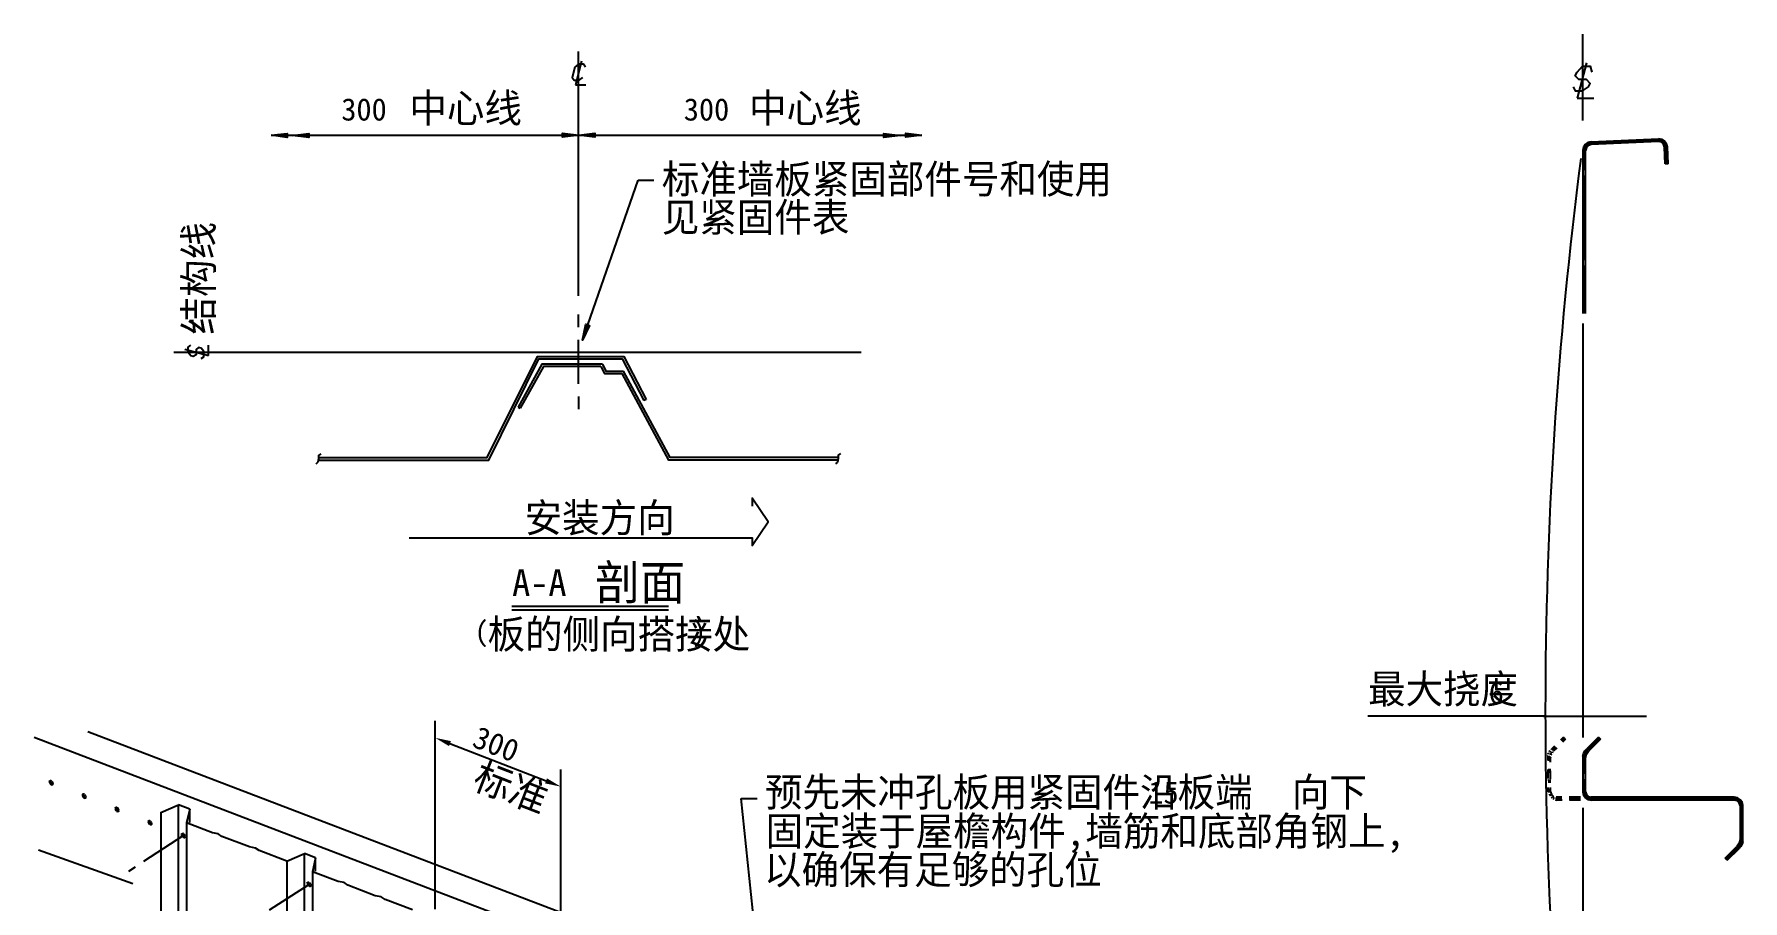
# Model space of a CAD drawing. Header units: metres. Extents: x 35 to 400, y 13 to 268.
# Drawn here: x 44.4 to 215.5, y 181.4 to 268.2 of the extents above; entities that cross this region are included whole.
import ezdxf

# ---------------------------------------------------------------- set-up
doc = ezdxf.new("R2010")
doc.units = ezdxf.units.M
for name, color, linetype in [('CALL', 1, 'Continuous'), ('CTRL', 5, 'Continuous'), ('DIMS-PRIM', 5, 'Continuous'), ('HIDL', 3, 'Continuous'), ('OBJS', 7, 'Continuous'), ('STRL', 2, 'Continuous')]:
    doc.layers.add(name, color=color, linetype=linetype)

# ---------------------------------------------------------------- blocks, each defined once
blk = doc.blocks.new('ARROW')
blk.add_lwpolyline([(0, 0), (1, 0)])

msp = doc.modelspace()

# ---------------------------------------------------------------- linework, layer by layer
for p, q in [((84.51, 180.54, 0.28), (84.51, 199.4, 0.28)), ((85.99, 197.11, 0.28), (95.62, 193.38, 0.28)), ((97.1, 175.66, 0.28), (97.1, 194.51, 0.28))]:
    msp.add_line(p, q)
for points in [[(86.09, 197.36), (85.9, 196.86), (84.51, 197.69)], [(95.71, 193.63), (95.52, 193.13), (97.1, 192.8)]]:
    msp.add_solid(points)
at = {"layer": 'CALL'}
for p, q in [((60.3, 239.46, 0.28), (60.04, 239.46, 0.28)), ((60.3, 239.46, 0.28), (60.04, 239.46, 0.28)), ((92.2, 210.88, 0.28), (107.88, 210.88, 0.28)), ((92.2, 210.88, 0.28), (107.49, 210.88, 0.28)), ((92.2, 210.5, 0.28), (107.88, 210.5, 0.28))]:
    msp.add_line(p, q, dxfattribs=at)
for points in [[(99.18, 265.46), (98.55, 263.07)], [(99.18, 265.46), (98.55, 263.07)], [(199.81, 265.3), (198.88, 261.74)], [(98.5, 264.87), (98.24, 263.83), (98.43, 263.57), (98.94, 263.57), (99.3, 263.83)], [(98.5, 264.87), (98.24, 263.83), (98.43, 263.57), (98.94, 263.57), (99.3, 263.83)], [(99.56, 264.87), (99.37, 265.15), (98.86, 265.15), (98.5, 264.87)], [(99.56, 264.87), (99.37, 265.15), (98.86, 265.15), (98.5, 264.87)], [(198.49, 262.87), (198.68, 262.49), (199.43, 262.49), (200.01, 262.87), (200.2, 263.23), (199.81, 263.62), (199.07, 263.62), (198.68, 264), (198.88, 264.36), (199.43, 264.94), (200.2, 264.94), (200.37, 264.36)], [(98.55, 263.07), (99.61, 263.07)], [(98.55, 263.07), (99.61, 263.07)], [(198.88, 261.74), (200.56, 261.74)], [(99.26, 237.51), (99.6, 239.11), (99.98, 238.98), (99.26, 237.51), (104.84, 253.55)], [(99.26, 237.51), (99.6, 239.11), (99.98, 238.98), (99.26, 237.51), (104.84, 253.55)], [(104.84, 253.55), (106.42, 253.55)], [(104.84, 253.55), (106.42, 253.55)], [(59.45, 236.6), (61.82, 235.97)], [(59.45, 236.6), (61.82, 235.97)], [(61.08, 235.67), (61.34, 235.86), (61.34, 236.38), (61.08, 236.73), (60.82, 236.79), (60.56, 236.59), (60.56, 236.06), (60.29, 235.87), (60.04, 235.93), (59.76, 236.29), (59.76, 236.81), (60.04, 237)], [(61.08, 235.67), (61.34, 235.86), (61.34, 236.38), (61.08, 236.73), (60.82, 236.79), (60.56, 236.59), (60.56, 236.06), (60.29, 235.87), (60.04, 235.93), (59.76, 236.29), (59.76, 236.81), (60.04, 237)], [(61.82, 235.97), (61.82, 237.03)], [(61.82, 235.97), (61.82, 237.03)], [(81.9, 217.73), (116.27, 217.73), (116.27, 216.94), (117.85, 219.31), (116.27, 221.68), (116.27, 220.9)], [(115.17, 191.61), (116.75, 191.61)], [(115.17, 191.61), (116.75, 191.61)], [(118.33, 161.17), (115.17, 191.61)], [(118.33, 161.17), (115.17, 191.61)]]:
    msp.add_lwpolyline(points, dxfattribs=at)
at = {"layer": 'CTRL'}
msp.add_lwpolyline([(98.88, 241.97), (98.88, 266.42)], dxfattribs=at)
at = {"layer": 'DIMS-PRIM'}
msp.add_line((195.52, 199.85, 0.28), (199.45, 199.85, 0.28), dxfattribs=at)
for points in [[(68.07, 258.03), (98.88, 258.03), (133.26, 258.03)], [(68.07, 258.03), (98.88, 258.03), (133.26, 258.03)], [(68.08, 258.03), (69.7, 258.22), (69.7, 257.81), (68.08, 258.03)], [(68.08, 258.03), (69.7, 258.22), (69.7, 257.81), (68.08, 258.03)], [(70.23, 258.02), (71.85, 258.22), (71.85, 257.81), (70.23, 258.02)], [(70.23, 258.02), (71.85, 258.22), (71.85, 257.81), (70.23, 258.02)], [(98.89, 258.03), (97.27, 257.83), (97.27, 258.23), (98.89, 258.03)], [(98.89, 258.03), (97.27, 257.83), (97.27, 258.23), (98.89, 258.03)], [(98.89, 258.03), (100.51, 258.23), (100.51, 257.83), (98.89, 258.03)], [(98.89, 258.03), (100.51, 258.23), (100.51, 257.83), (98.89, 258.03)], [(131.08, 258.02), (129.46, 257.81), (129.46, 258.22), (131.08, 258.02)], [(131.08, 258.02), (129.46, 257.81), (129.46, 258.22), (131.08, 258.02)], [(133.27, 258.03), (131.65, 257.83), (131.65, 258.23), (133.27, 258.03)], [(133.27, 258.03), (131.65, 257.83), (131.65, 258.23), (133.27, 258.03)], [(195.7, 199.85), (177.92, 199.85)], [(195.52, 199.85), (177.92, 199.85)], [(199.45, 199.85), (205.82, 199.85)], [(199.45, 199.85), (205.82, 199.85)]]:
    msp.add_lwpolyline(points, dxfattribs=at)
at = {"layer": 'HIDL'}
for points in [[(196.63, 196.86), (196.33, 196.56)], [(196.63, 196.86), (196.33, 196.56)], [(197.52, 197.75), (197.22, 197.45)], [(197.52, 197.75), (197.22, 197.45)], [(197.59, 197.69), (197.29, 197.39)], [(197.59, 197.69), (197.29, 197.39)], [(197.66, 197.62), (197.36, 197.32)], [(197.66, 197.62), (197.36, 197.32)], [(197.73, 197.55), (197.43, 197.26)], [(197.73, 197.55), (197.43, 197.26)], [(197.52, 197.75), (197.52, 197.75)], [(197.52, 197.75), (197.52, 197.75)], [(197.52, 197.75), (197.55, 197.73)], [(197.52, 197.75), (197.55, 197.73)], [(197.6, 197.68), (197.63, 197.65)], [(197.6, 197.68), (197.63, 197.65)], [(197.63, 197.65), (197.65, 197.63)], [(197.63, 197.65), (197.65, 197.63)], [(197.7, 197.57), (197.73, 197.55)], [(197.7, 197.57), (197.73, 197.55)], [(195.95, 195.86), (195.97, 195.93)], [(195.95, 195.86), (195.97, 195.93)], [(195.95, 195.86), (195.95, 195.41)], [(195.95, 195.86), (195.95, 195.41)], [(195.99, 196.05), (196, 196.12)], [(195.99, 196.05), (196, 196.12)], [(196, 196.12), (196.04, 196.18)], [(196, 196.12), (196.04, 196.18)], [(196.06, 195.87), (196.05, 195.8)], [(196.06, 195.87), (196.05, 195.8)], [(196.05, 195.8), (196.05, 195.39)], [(196.05, 195.8), (196.05, 195.39)], [(196.11, 196.09), (196.09, 196.02)], [(196.11, 196.09), (196.09, 196.02)], [(196.11, 196.3), (196.14, 196.37)], [(196.11, 196.3), (196.14, 196.37)], [(196.13, 196.13), (196.11, 196.09)], [(196.13, 196.13), (196.11, 196.09)], [(196.14, 196.37), (196.19, 196.41)], [(196.14, 196.37), (196.19, 196.41)], [(196.16, 195.82), (196.14, 195.74)], [(196.16, 195.82), (196.14, 195.74)], [(196.14, 195.74), (196.14, 195.35)], [(196.14, 195.74), (196.14, 195.35)], [(196.2, 196.26), (196.18, 196.22)], [(196.2, 196.26), (196.18, 196.22)], [(196.21, 196.07), (196.19, 195.99)], [(196.21, 196.07), (196.19, 195.99)], [(196.25, 196.32), (196.2, 196.26)], [(196.25, 196.32), (196.2, 196.26)], [(196.22, 196.09), (196.21, 196.07)], [(196.22, 196.09), (196.21, 196.07)], [(196.23, 195.67), (196.25, 195.77)], [(196.23, 195.67), (196.25, 195.77)], [(196.23, 195.25), (196.23, 195.67)], [(196.23, 195.25), (196.23, 195.67)], [(196.26, 196.15), (196.25, 196.13)], [(196.26, 196.15), (196.25, 196.13)], [(196.31, 196.22), (196.26, 196.15)], [(196.31, 196.22), (196.26, 196.15)], [(196.28, 196.51), (196.33, 196.56)], [(196.28, 196.51), (196.33, 196.56)], [(196.29, 195.95), (196.31, 196.05)], [(196.29, 195.95), (196.31, 196.05)], [(196.31, 196.05), (196.35, 196.09)], [(196.31, 196.05), (196.35, 196.09)], [(196.4, 196.5), (196.35, 196.44)], [(196.4, 196.5), (196.35, 196.44)], [(196.7, 196.79), (196.4, 196.5)], [(196.7, 196.79), (196.4, 196.5)], [(196.41, 196.19), (196.44, 196.24)], [(196.41, 196.19), (196.44, 196.24)], [(196.48, 196.44), (196.42, 196.37)], [(196.48, 196.44), (196.42, 196.37)], [(196.44, 196.24), (196.47, 196.27)], [(196.44, 196.24), (196.47, 196.27)], [(196.77, 196.73), (196.48, 196.44)], [(196.77, 196.73), (196.48, 196.44)], [(196.53, 196.34), (196.55, 196.38)], [(196.53, 196.34), (196.55, 196.38)], [(196.85, 196.67), (196.55, 196.38)], [(196.85, 196.67), (196.55, 196.38)], [(195.95, 194.52), (195.95, 193.62)], [(195.95, 194.52), (195.95, 193.62)], [(195.95, 194.18), (196.02, 194.18)], [(195.95, 194.18), (196.02, 194.18)], [(195.95, 193.48), (196.02, 193.48)], [(195.95, 193.48), (196.02, 193.48)], [(196.05, 194.58), (196.05, 194.18)], [(196.05, 194.58), (196.05, 194.18)], [(196.05, 193.48), (196.05, 193.17)], [(196.05, 193.48), (196.05, 193.17)], [(196.14, 194.57), (196.14, 194.18)], [(196.14, 194.57), (196.14, 194.18)], [(196.14, 193.48), (196.14, 193.17)], [(196.14, 193.48), (196.14, 193.17)], [(196.16, 194.18), (196.23, 194.18)], [(196.16, 194.18), (196.23, 194.18)], [(196.16, 193.48), (196.23, 193.48)], [(196.16, 193.48), (196.23, 193.48)], [(196.23, 193.55), (196.23, 194.4)], [(196.23, 193.55), (196.23, 194.4)], [(195.95, 192.72), (195.95, 192.27)], [(195.95, 192.72), (195.95, 192.27)], [(196.05, 192.57), (196.05, 192.27)], [(196.05, 192.57), (196.05, 192.27)], [(196.05, 192.27), (196.07, 192.2)], [(196.05, 192.27), (196.07, 192.2)], [(196.11, 192.05), (196.13, 191.97)], [(196.11, 192.05), (196.13, 191.97)], [(196.13, 191.97), (196.18, 191.91)], [(196.13, 191.97), (196.18, 191.91)], [(196.14, 192.57), (196.14, 192.27)], [(196.14, 192.57), (196.14, 192.27)], [(196.14, 192.27), (196.16, 192.2)], [(196.14, 192.27), (196.16, 192.2)], [(196.2, 192.06), (196.22, 191.99)], [(196.2, 192.06), (196.22, 191.99)], [(196.22, 191.99), (196.27, 191.93)], [(196.22, 191.99), (196.27, 191.93)], [(196.23, 192.27), (196.23, 192.7)], [(196.23, 192.27), (196.23, 192.7)], [(196.23, 192.27), (196.32, 192), (196.52, 191.81)], [(196.23, 192.27), (196.32, 192), (196.52, 191.81)], [(196.27, 191.79), (196.32, 191.73)], [(196.27, 191.79), (196.32, 191.73)], [(196.32, 191.73), (196.37, 191.7)], [(196.32, 191.73), (196.37, 191.7)], [(196.37, 191.82), (196.42, 191.77)], [(196.37, 191.82), (196.42, 191.77)], [(196.42, 191.77), (196.45, 191.75)], [(196.42, 191.77), (196.45, 191.75)], [(196.49, 191.72), (196.51, 191.71)], [(196.49, 191.72), (196.51, 191.71)], [(196.51, 191.71), (196.59, 191.69)], [(196.51, 191.71), (196.59, 191.69)], [(197.36, 191.73), (196.8, 191.73)], [(197.36, 191.73), (196.8, 191.73)], [(199.22, 191.73), (198.1, 191.73)], [(199.22, 191.73), (198.1, 191.73)], [(196.46, 191.64), (196.5, 191.61)], [(196.46, 191.64), (196.5, 191.61)], [(196.5, 191.61), (196.58, 191.59)], [(196.5, 191.61), (196.58, 191.59)], [(196.73, 191.66), (196.8, 191.64)], [(196.73, 191.66), (196.8, 191.64)], [(196.73, 191.56), (196.8, 191.54)], [(196.73, 191.56), (196.8, 191.54)], [(196.73, 191.47), (196.81, 191.45)], [(196.73, 191.47), (196.81, 191.45)], [(196.8, 191.64), (197.36, 191.64)], [(196.8, 191.64), (197.36, 191.64)], [(196.8, 191.54), (197.36, 191.54)], [(196.8, 191.54), (197.36, 191.54)], [(197.37, 191.45), (196.81, 191.45)], [(197.37, 191.45), (196.81, 191.45)], [(198.1, 191.64), (199.22, 191.64)], [(198.1, 191.64), (199.22, 191.64)], [(198.1, 191.54), (199.22, 191.54)], [(198.1, 191.54), (199.22, 191.54)], [(199.22, 191.45), (198.11, 191.45)], [(199.22, 191.45), (198.11, 191.45)]]:
    msp.add_lwpolyline(points, dxfattribs=at)
msp.add_arc((626.95, 200.46, 0.28), 431.25, 172.64, 187.38, dxfattribs=at)
at = {"layer": 'OBJS'}
for points in [[(98.88, 262.3), (98.88, 265.97)], [(200.29, 257.39), (199.97, 257.31), (199.7, 257.12), (199.52, 256.84), (199.45, 256.52)], [(200.29, 257.39), (199.97, 257.31), (199.7, 257.12), (199.52, 256.84), (199.45, 256.52)], [(199.62, 256.83), (199.55, 256.52)], [(199.62, 256.83), (199.55, 256.52)], [(199.74, 257.01), (199.62, 256.83)], [(199.74, 257.01), (199.62, 256.83)], [(199.72, 256.81), (199.64, 256.52)], [(199.72, 256.81), (199.64, 256.52)], [(199.78, 256.91), (199.72, 256.81)], [(199.78, 256.91), (199.72, 256.81)], [(200.3, 257.11), (200.02, 257.01), (199.82, 256.8), (199.73, 256.52)], [(200.3, 257.11), (200.02, 257.01), (199.82, 256.8), (199.73, 256.52)], [(199.81, 257.08), (199.74, 257.01)], [(199.81, 257.08), (199.74, 257.01)], [(199.91, 257.05), (199.78, 256.91)], [(199.91, 257.05), (199.78, 256.91)], [(199.98, 257.21), (199.81, 257.08)], [(199.98, 257.21), (199.81, 257.08)], [(200, 257.11), (199.91, 257.05)], [(200, 257.11), (199.91, 257.05)], [(200.29, 257.3), (199.98, 257.21)], [(200.29, 257.3), (199.98, 257.21)], [(200.29, 257.2), (200, 257.11)], [(200.29, 257.2), (200, 257.11)], [(200.29, 257.39), (207.04, 257.68)], [(200.29, 257.39), (207.04, 257.68)], [(207.04, 257.59), (200.29, 257.3)], [(207.04, 257.59), (200.29, 257.3)], [(207.04, 257.5), (200.29, 257.2)], [(207.04, 257.5), (200.29, 257.2)], [(207.05, 257.4), (200.3, 257.11)], [(207.05, 257.4), (200.3, 257.11)], [(207.92, 256.88), (207.83, 257.19), (207.64, 257.45), (207.36, 257.62), (207.04, 257.68)], [(207.92, 256.88), (207.83, 257.19), (207.64, 257.45), (207.36, 257.62), (207.04, 257.68)], [(207.04, 257.59), (207.35, 257.53)], [(207.04, 257.59), (207.35, 257.53)], [(207.34, 257.43), (207.04, 257.5)], [(207.34, 257.43), (207.04, 257.5)], [(207.64, 256.86), (207.54, 257.13), (207.33, 257.33), (207.05, 257.4)], [(207.64, 256.86), (207.54, 257.13), (207.33, 257.33), (207.05, 257.4)], [(207.43, 257.37), (207.34, 257.43)], [(207.43, 257.37), (207.34, 257.43)], [(207.35, 257.53), (207.53, 257.41)], [(207.35, 257.53), (207.53, 257.41)], [(207.57, 257.24), (207.43, 257.37)], [(207.57, 257.24), (207.43, 257.37)], [(207.53, 257.41), (207.6, 257.35)], [(207.53, 257.41), (207.6, 257.35)], [(207.64, 257.15), (207.57, 257.24)], [(207.64, 257.15), (207.57, 257.24)], [(207.6, 257.35), (207.73, 257.17)], [(207.6, 257.35), (207.73, 257.17)], [(207.73, 256.87), (207.64, 257.15)], [(207.73, 256.87), (207.64, 257.15)], [(207.64, 256.86), (207.64, 256.86)], [(207.64, 256.86), (207.64, 256.86)], [(207.71, 255.18), (207.64, 256.86)], [(207.71, 255.18), (207.64, 256.86)], [(207.73, 257.17), (207.82, 256.87)], [(207.73, 257.17), (207.82, 256.87)], [(207.73, 256.87), (207.8, 255.18)], [(207.73, 256.87), (207.8, 255.18)], [(207.82, 256.87), (207.9, 255.18)], [(207.82, 256.87), (207.9, 255.18)], [(207.99, 255.19), (207.92, 256.88)], [(207.99, 255.19), (207.92, 256.88)], [(199.45, 256.52), (199.45, 240.19)], [(199.45, 256.52), (199.45, 240.19)], [(199.55, 256.52), (199.55, 254.64)], [(199.55, 256.52), (199.55, 254.64)], [(199.64, 256.52), (199.64, 254.64)], [(199.64, 256.52), (199.64, 254.64)], [(199.73, 240.19), (199.73, 256.52)], [(199.73, 240.19), (199.73, 256.52)], [(207.99, 255.19), (207.71, 255.18)], [(207.99, 255.19), (207.71, 255.18)], [(207.8, 255.18), (207.8, 255.18)], [(207.8, 255.18), (207.8, 255.18)], [(207.9, 255.18), (207.9, 255.18)], [(207.9, 255.18), (207.9, 255.18)], [(207.99, 255.19), (207.99, 255.19)], [(207.99, 255.19), (207.99, 255.19)], [(199.45, 254.64), (199.73, 254.64)], [(199.45, 254.64), (199.73, 254.64)], [(199.45, 253.94), (199.73, 253.94)], [(199.45, 253.94), (199.73, 253.94)], [(199.55, 253.94), (199.55, 245.63)], [(199.55, 253.94), (199.55, 245.63)], [(199.64, 253.94), (199.64, 245.63)], [(199.64, 253.94), (199.64, 245.63)], [(199.45, 245.63), (199.73, 245.63)], [(199.45, 245.63), (199.73, 245.63)], [(199.45, 244.93), (199.73, 244.93)], [(199.45, 244.93), (199.73, 244.93)], [(199.55, 240.19), (199.55, 244.93)], [(199.55, 240.19), (199.55, 244.93)], [(199.64, 240.19), (199.64, 244.93)], [(199.64, 240.19), (199.64, 244.93)], [(98.88, 238.83), (98.88, 240.09)], [(98.88, 238.83), (98.88, 240.09)], [(98.88, 233.14), (98.88, 237.56)], [(98.88, 233.14), (98.88, 237.56)], [(72.8, 225.51), (89.88, 225.51), (94.91, 235.63), (96.67, 235.63), (103.24, 235.63), (105.42, 231.47)], [(72.8, 225.51), (89.88, 225.51), (94.91, 235.63), (96.67, 235.63), (103.24, 235.63), (105.42, 231.47)], [(72.84, 225.76), (89.72, 225.76), (94.77, 235.88), (96.5, 235.88), (103.4, 235.88), (105.65, 231.57)], [(72.84, 225.76), (89.72, 225.76), (94.77, 235.88), (96.5, 235.88), (103.4, 235.88), (105.65, 231.57)], [(101.26, 235.12), (95.19, 235.12), (92.82, 230.81)], [(101.26, 235.12), (95.19, 235.12), (92.82, 230.81)], [(101.09, 234.87), (95.35, 234.87), (93.04, 230.71)], [(101.09, 234.87), (95.35, 234.87), (93.04, 230.71)], [(101.09, 234.87), (101.46, 234.16), (103.23, 234.16)], [(101.09, 234.87), (101.46, 234.16), (103.23, 234.16)], [(101.26, 235.12), (101.61, 234.42), (103.37, 234.42)], [(101.26, 235.12), (101.61, 234.42), (103.37, 234.42)], [(124.91, 225.51), (107.9, 225.51), (103.23, 234.16)], [(124.91, 225.51), (107.9, 225.51), (103.23, 234.16)], [(124.91, 225.76), (108.04, 225.76), (103.37, 234.42)], [(124.91, 225.76), (108.04, 225.76), (103.37, 234.42)], [(98.88, 231.87), (98.88, 230.61)], [(98.88, 231.87), (98.88, 230.61)], [(105.65, 231.57), (105.42, 231.47)], [(105.65, 231.57), (105.42, 231.47)], [(92.82, 230.81), (93.04, 230.71)], [(92.82, 230.81), (93.04, 230.71)], [(73.07, 226.13), (72.84, 225.98), (72.84, 225.64), (72.75, 225.28), (72.57, 225.09)], [(73.07, 226.13), (72.84, 225.98), (72.84, 225.64), (72.75, 225.28), (72.57, 225.09)], [(125.11, 226.16), (124.88, 226), (124.88, 225.66), (124.8, 225.31), (124.62, 225.12)], [(125.11, 226.16), (124.88, 226), (124.88, 225.66), (124.8, 225.31), (124.62, 225.12)], [(81.9, 217.73), (116.27, 217.73), (116.27, 216.94), (117.85, 219.31), (116.27, 221.68), (116.27, 220.9)], [(129.75, 165.05), (44.35, 197.71)], [(129.75, 165.05), (44.35, 197.71)], [(133.04, 166.45), (49.74, 198.28)], [(133.04, 166.45), (49.74, 198.28)], [(201.02, 197.75), (199.83, 196.56)], [(201.02, 197.75), (199.83, 196.56)], [(201.09, 197.69), (199.9, 196.5)], [(201.09, 197.69), (199.9, 196.5)], [(201.16, 197.62), (199.98, 196.44)], [(201.16, 197.62), (199.98, 196.44)], [(201.23, 197.55), (200.06, 196.38)], [(201.23, 197.55), (200.06, 196.38)], [(201.02, 197.75), (201.02, 197.75)], [(201.02, 197.75), (201.02, 197.75)], [(201.02, 197.75), (201.13, 197.65)], [(201.02, 197.75), (201.13, 197.65)], [(201.13, 197.65), (201.23, 197.55)], [(201.13, 197.65), (201.23, 197.55)], [(199.45, 195.86), (199.51, 196.12)], [(199.45, 195.86), (199.51, 196.12)], [(199.45, 195.86), (199.45, 192.27)], [(199.45, 195.86), (199.45, 192.27)], [(199.51, 196.12), (199.65, 196.37)], [(199.51, 196.12), (199.65, 196.37)], [(199.61, 196.09), (199.55, 195.8)], [(199.61, 196.09), (199.55, 195.8)], [(199.55, 195.8), (199.55, 194.18)], [(199.55, 195.8), (199.55, 194.18)], [(199.7, 196.26), (199.61, 196.09)], [(199.7, 196.26), (199.61, 196.09)], [(199.71, 196.07), (199.64, 195.74)], [(199.71, 196.07), (199.64, 195.74)], [(199.64, 195.74), (199.64, 194.18)], [(199.64, 195.74), (199.64, 194.18)], [(199.65, 196.37), (199.83, 196.56)], [(199.65, 196.37), (199.83, 196.56)], [(199.9, 196.5), (199.7, 196.26)], [(199.9, 196.5), (199.7, 196.26)], [(199.76, 196.15), (199.71, 196.07)], [(199.76, 196.15), (199.71, 196.07)], [(199.73, 195.67), (199.82, 196.05)], [(199.73, 195.67), (199.82, 196.05)], [(199.73, 192.27), (199.73, 195.67)], [(199.73, 192.27), (199.73, 195.67)], [(199.98, 196.44), (199.76, 196.15)], [(199.98, 196.44), (199.76, 196.15)], [(199.82, 196.05), (199.94, 196.24)], [(199.82, 196.05), (199.94, 196.24)], [(199.94, 196.24), (200.06, 196.38)], [(199.94, 196.24), (200.06, 196.38)], [(45.9, 193.33), (45.92, 193.37), (45.95, 193.39), (45.99, 193.4), (46.02, 193.4)], [(45.9, 193.33), (45.92, 193.37), (45.95, 193.39), (45.99, 193.4), (46.02, 193.4)], [(46.11, 193.33), (46.02, 193.4)], [(46.11, 193.33), (46.02, 193.4)], [(199.45, 194.18), (199.73, 194.18)], [(199.45, 194.18), (199.73, 194.18)], [(199.45, 193.48), (199.73, 193.48)], [(199.45, 193.48), (199.73, 193.48)], [(199.55, 193.48), (199.55, 192.27)], [(199.55, 193.48), (199.55, 192.27)], [(199.64, 193.48), (199.64, 192.27)], [(199.64, 193.48), (199.64, 192.27)], [(45.9, 193.33), (45.9, 193.22)], [(45.9, 193.33), (45.9, 193.22)], [(45.92, 193.17), (45.9, 193.22)], [(45.92, 193.17), (45.9, 193.22)], [(45.92, 193.17), (45.99, 193.06)], [(45.92, 193.17), (45.99, 193.06)], [(45.97, 193.32), (45.99, 193.37)], [(45.97, 193.32), (45.99, 193.37)], [(45.97, 193.32), (46, 193.21)], [(45.97, 193.32), (46, 193.21)], [(46.04, 193.02), (45.99, 193.06)], [(46.04, 193.02), (45.99, 193.06)], [(46.02, 193.16), (46, 193.21)], [(46.02, 193.16), (46, 193.21)], [(46.02, 193.16), (46.11, 193.06)], [(46.02, 193.16), (46.11, 193.06)], [(46.04, 193.02), (46.12, 192.97)], [(46.04, 193.02), (46.12, 192.97)], [(46.11, 193.33), (46.16, 193.28)], [(46.11, 193.33), (46.16, 193.28)], [(46.21, 193.02), (46.16, 193.03), (46.11, 193.06)], [(46.21, 193.02), (46.16, 193.03), (46.11, 193.06)], [(46.23, 193.02), (46.2, 192.98), (46.17, 192.97), (46.12, 192.97)], [(46.23, 193.02), (46.2, 192.98), (46.17, 192.97), (46.12, 192.97)], [(46.21, 193.17), (46.16, 193.28)], [(46.21, 193.17), (46.16, 193.28)], [(46.21, 193.17), (46.23, 193.12)], [(46.21, 193.17), (46.23, 193.12)], [(46.23, 193.02), (46.23, 193.12)], [(46.23, 193.02), (46.23, 193.12)], [(49.18, 192.01), (49.21, 192.04), (49.24, 192.06), (49.27, 192.07), (49.31, 192.07)], [(49.18, 192.01), (49.21, 192.04), (49.24, 192.06), (49.27, 192.07), (49.31, 192.07)], [(49.18, 192.01), (49.18, 191.89)], [(49.18, 192.01), (49.18, 191.89)], [(49.21, 191.84), (49.18, 191.89)], [(49.21, 191.84), (49.18, 191.89)], [(49.21, 191.84), (49.27, 191.73)], [(49.21, 191.84), (49.27, 191.73)], [(49.26, 191.99), (49.27, 192.04)], [(49.26, 191.99), (49.27, 192.04)], [(49.26, 191.99), (49.29, 191.88)], [(49.26, 191.99), (49.29, 191.88)], [(49.32, 191.69), (49.27, 191.73)], [(49.32, 191.69), (49.27, 191.73)], [(49.31, 191.83), (49.29, 191.88)], [(49.31, 191.83), (49.29, 191.88)], [(49.4, 192.01), (49.31, 192.07)], [(49.4, 192.01), (49.31, 192.07)], [(49.31, 191.83), (49.4, 191.73)], [(49.31, 191.83), (49.4, 191.73)], [(49.32, 191.69), (49.41, 191.64)], [(49.32, 191.69), (49.41, 191.64)], [(49.4, 192.01), (49.45, 191.96)], [(49.4, 192.01), (49.45, 191.96)], [(49.5, 191.69), (49.45, 191.7), (49.4, 191.73)], [(49.5, 191.69), (49.45, 191.7), (49.4, 191.73)], [(49.51, 191.69), (49.49, 191.65), (49.46, 191.64), (49.41, 191.64)], [(49.51, 191.69), (49.49, 191.65), (49.46, 191.64), (49.41, 191.64)], [(49.5, 191.84), (49.45, 191.96)], [(49.5, 191.84), (49.45, 191.96)], [(49.5, 191.84), (49.51, 191.79)], [(49.5, 191.84), (49.51, 191.79)], [(49.51, 191.69), (49.51, 191.79)], [(49.51, 191.69), (49.51, 191.79)], [(199.45, 192.27), (199.53, 191.95), (199.72, 191.69), (199.99, 191.51), (200.31, 191.45)], [(199.45, 192.27), (199.53, 191.95), (199.72, 191.69), (199.99, 191.51), (200.31, 191.45)], [(199.55, 192.27), (199.63, 191.97)], [(199.55, 192.27), (199.63, 191.97)], [(199.63, 191.97), (199.82, 191.73)], [(199.63, 191.97), (199.82, 191.73)], [(199.64, 192.27), (199.73, 191.99)], [(199.64, 192.27), (199.73, 191.99)], [(199.73, 192.27), (199.82, 192), (200.03, 191.81), (200.3, 191.73)], [(199.73, 192.27), (199.82, 192), (200.03, 191.81), (200.3, 191.73)], [(199.73, 191.99), (199.92, 191.77)], [(199.73, 191.99), (199.92, 191.77)], [(199.82, 191.73), (200, 191.61)], [(199.82, 191.73), (200, 191.61)], [(199.92, 191.77), (200.02, 191.71)], [(199.92, 191.77), (200.02, 191.71)], [(200.02, 191.71), (200.3, 191.64)], [(200.02, 191.71), (200.3, 191.64)], [(214.62, 191.73), (200.3, 191.73)], [(214.62, 191.73), (200.3, 191.73)], [(215.48, 190.91), (215.4, 191.23), (215.21, 191.49), (214.94, 191.67), (214.62, 191.73)], [(215.48, 190.91), (215.4, 191.23), (215.21, 191.49), (214.94, 191.67), (214.62, 191.73)], [(52.49, 190.67), (52.51, 190.72), (52.54, 190.73), (52.57, 190.74), (52.61, 190.74)], [(52.49, 190.67), (52.51, 190.72), (52.54, 190.73), (52.57, 190.74), (52.61, 190.74)], [(52.49, 190.67), (52.49, 190.55)], [(52.49, 190.67), (52.49, 190.55)], [(52.51, 190.51), (52.49, 190.55)], [(52.51, 190.51), (52.49, 190.55)], [(52.51, 190.51), (52.57, 190.4)], [(52.51, 190.51), (52.57, 190.4)], [(52.56, 190.67), (52.57, 190.72)], [(52.56, 190.67), (52.57, 190.72)], [(52.56, 190.67), (52.59, 190.55)], [(52.56, 190.67), (52.59, 190.55)], [(52.62, 190.36), (52.57, 190.4)], [(52.62, 190.36), (52.57, 190.4)], [(52.61, 190.5), (52.59, 190.55)], [(52.61, 190.5), (52.59, 190.55)], [(52.7, 190.68), (52.61, 190.74)], [(52.7, 190.68), (52.61, 190.74)], [(52.61, 190.5), (52.7, 190.4)], [(52.61, 190.5), (52.7, 190.4)], [(52.62, 190.36), (52.71, 190.31)], [(52.62, 190.36), (52.71, 190.31)], [(52.7, 190.68), (52.75, 190.63)], [(52.7, 190.68), (52.75, 190.63)], [(52.8, 190.36), (52.75, 190.38), (52.7, 190.4)], [(52.8, 190.36), (52.75, 190.38), (52.7, 190.4)], [(52.81, 190.36), (52.79, 190.32), (52.76, 190.31), (52.71, 190.31)], [(52.81, 190.36), (52.79, 190.32), (52.76, 190.31), (52.71, 190.31)], [(52.8, 190.51), (52.75, 190.63)], [(52.8, 190.51), (52.75, 190.63)], [(52.8, 190.51), (52.81, 190.46)], [(52.8, 190.51), (52.81, 190.46)], [(52.81, 190.36), (52.81, 190.46)], [(52.81, 190.36), (52.81, 190.46)], [(57.04, 190.24), (56.98, 61.26)], [(57.04, 190.24), (56.98, 61.26)], [(57.04, 190.22), (58.81, 190.98)], [(57.04, 190.22), (58.81, 190.98)], [(58.75, 61.81), (58.81, 190.98)], [(58.75, 61.81), (58.81, 190.98)], [(59.95, 190.54), (58.81, 190.98)], [(59.95, 190.54), (58.81, 190.98)], [(59.95, 190.54), (59.62, 189.16)], [(59.95, 190.54), (59.62, 189.16)], [(59.94, 189.2), (59.95, 190.54)], [(59.94, 189.2), (59.95, 190.54)], [(200, 191.61), (200.31, 191.54)], [(200, 191.61), (200.31, 191.54)], [(200.3, 191.64), (214.63, 191.64)], [(200.3, 191.64), (214.63, 191.64)], [(200.31, 191.54), (214.63, 191.54)], [(200.31, 191.54), (214.63, 191.54)], [(214.64, 191.45), (200.31, 191.45)], [(214.64, 191.45), (200.31, 191.45)], [(214.93, 191.57), (214.63, 191.64)], [(214.93, 191.57), (214.63, 191.64)], [(214.92, 191.47), (214.63, 191.54)], [(214.92, 191.47), (214.63, 191.54)], [(215.2, 190.91), (215.11, 191.18), (214.91, 191.37), (214.64, 191.45)], [(215.2, 190.91), (215.11, 191.18), (214.91, 191.37), (214.64, 191.45)], [(215.01, 191.41), (214.92, 191.47)], [(215.01, 191.41), (214.92, 191.47)], [(215.11, 191.45), (214.93, 191.57)], [(215.11, 191.45), (214.93, 191.57)], [(215.21, 191.19), (215.01, 191.41)], [(215.21, 191.19), (215.01, 191.41)], [(215.3, 191.21), (215.11, 191.45)], [(215.3, 191.21), (215.11, 191.45)], [(215.2, 190.91), (215.2, 187.51)], [(215.2, 190.91), (215.2, 187.51)], [(215.29, 190.91), (215.21, 191.19)], [(215.29, 190.91), (215.21, 191.19)], [(215.29, 187.44), (215.29, 190.91)], [(215.29, 187.44), (215.29, 190.91)], [(215.39, 190.91), (215.3, 191.21)], [(215.39, 190.91), (215.3, 191.21)], [(215.39, 187.38), (215.39, 190.91)], [(215.39, 187.38), (215.39, 190.91)], [(215.48, 187.32), (215.48, 190.91)], [(215.48, 187.32), (215.48, 190.91)], [(55.79, 189.34), (55.81, 189.39), (55.84, 189.4), (55.86, 189.41), (55.9, 189.41)], [(55.79, 189.34), (55.81, 189.39), (55.84, 189.4), (55.86, 189.41), (55.9, 189.41)], [(55.79, 189.34), (55.79, 189.22)], [(55.79, 189.34), (55.79, 189.22)], [(55.81, 189.19), (55.79, 189.22)], [(55.81, 189.19), (55.79, 189.22)], [(55.81, 189.19), (55.88, 189.07)], [(55.81, 189.19), (55.88, 189.07)], [(55.86, 189.34), (55.88, 189.39)], [(55.86, 189.34), (55.88, 189.39)], [(55.86, 189.34), (55.89, 189.22)], [(55.86, 189.34), (55.89, 189.22)], [(55.93, 189.03), (55.88, 189.07)], [(55.93, 189.03), (55.88, 189.07)], [(55.91, 189.17), (55.89, 189.22)], [(55.91, 189.17), (55.89, 189.22)], [(56, 189.35), (55.9, 189.41)], [(56, 189.35), (55.9, 189.41)], [(55.91, 189.17), (56, 189.07)], [(55.91, 189.17), (56, 189.07)], [(55.93, 189.03), (56.01, 188.98)], [(55.93, 189.03), (56.01, 188.98)], [(56, 189.35), (56.05, 189.3)], [(56, 189.35), (56.05, 189.3)], [(56.1, 189.03), (56.05, 189.05), (56, 189.07)], [(56.1, 189.03), (56.05, 189.05), (56, 189.07)], [(56.12, 189.03), (56.09, 189), (56.07, 188.98), (56.01, 188.98)], [(56.12, 189.03), (56.09, 189), (56.07, 188.98), (56.01, 188.98)], [(56.1, 189.19), (56.05, 189.3)], [(56.1, 189.19), (56.05, 189.3)], [(56.1, 189.19), (56.12, 189.14)], [(56.1, 189.19), (56.12, 189.14)], [(56.12, 189.03), (56.12, 189.14)], [(56.12, 189.03), (56.12, 189.14)], [(59.62, 189.16), (59.56, 59.88)], [(59.62, 189.16), (59.56, 59.88)], [(62.2, 188.17), (59.62, 189.16)], [(62.2, 188.17), (59.62, 189.16)], [(59.29, 187.9), (55.31, 185.3)], [(59.29, 187.9), (55.31, 185.3)], [(59.1, 188.02), (59.13, 188.07), (59.15, 188.09), (59.19, 188.1), (59.23, 188.1)], [(59.1, 188.02), (59.13, 188.07), (59.15, 188.09), (59.19, 188.1), (59.23, 188.1)], [(59.1, 188.02), (59.13, 187.91)], [(59.1, 188.02), (59.13, 187.91)], [(59.15, 187.87), (59.13, 187.91)], [(59.15, 187.87), (59.13, 187.91)], [(59.15, 187.87), (59.24, 187.76)], [(59.15, 187.87), (59.24, 187.76)], [(59.18, 188.02), (59.19, 188.07)], [(59.18, 188.02), (59.19, 188.07)], [(59.18, 188.02), (59.23, 187.91)], [(59.18, 188.02), (59.23, 187.91)], [(59.32, 188.06), (59.23, 188.1)], [(59.32, 188.06), (59.23, 188.1)], [(59.25, 187.86), (59.23, 187.91)], [(59.25, 187.86), (59.23, 187.91)], [(59.28, 187.73), (59.24, 187.76)], [(59.28, 187.73), (59.24, 187.76)], [(59.25, 187.86), (59.35, 187.78)], [(59.25, 187.86), (59.35, 187.78)], [(59.28, 187.73), (59.37, 187.69)], [(59.28, 187.73), (59.37, 187.69)], [(59.32, 188.06), (59.37, 188.01)], [(59.32, 188.06), (59.37, 188.01)], [(59.45, 187.76), (59.4, 187.76), (59.35, 187.78)], [(59.45, 187.76), (59.4, 187.76), (59.35, 187.78)], [(59.44, 187.91), (59.37, 188.01)], [(59.44, 187.91), (59.37, 188.01)], [(59.47, 187.76), (59.44, 187.71), (59.42, 187.69), (59.37, 187.69)], [(59.47, 187.76), (59.44, 187.71), (59.42, 187.69), (59.37, 187.69)], [(59.44, 187.91), (59.45, 187.86)], [(59.44, 187.91), (59.45, 187.86)], [(59.47, 187.76), (59.45, 187.86)], [(59.47, 187.76), (59.45, 187.86)], [(63.16, 187.82), (62.79, 188.07), (62.2, 188.17)], [(63.16, 187.82), (62.79, 188.07), (62.2, 188.17)], [(65.92, 186.76), (63.16, 187.82)], [(65.92, 186.76), (63.16, 187.82)], [(66.89, 186.39), (66.51, 186.64), (65.92, 186.76)], [(66.89, 186.39), (66.51, 186.64), (65.92, 186.76)], [(213.71, 185.63), (214.88, 186.8)], [(213.71, 185.63), (214.88, 186.8)], [(213.77, 185.56), (214.95, 186.74)], [(213.77, 185.56), (214.95, 186.74)], [(213.84, 185.5), (215.03, 186.68)], [(213.84, 185.5), (215.03, 186.68)], [(213.91, 185.43), (215.1, 186.62)], [(213.91, 185.43), (215.1, 186.62)], [(214.99, 186.95), (214.88, 186.8)], [(214.99, 186.95), (214.88, 186.8)], [(214.95, 186.74), (215.17, 187.03)], [(214.95, 186.74), (215.17, 187.03)], [(215.12, 187.14), (214.99, 186.95)], [(215.12, 187.14), (214.99, 186.95)], [(215.03, 186.68), (215.23, 186.92)], [(215.03, 186.68), (215.23, 186.92)], [(215.29, 186.82), (215.1, 186.62)], [(215.29, 186.82), (215.1, 186.62)], [(215.2, 187.51), (215.12, 187.14)], [(215.2, 187.51), (215.12, 187.14)], [(215.17, 187.03), (215.22, 187.11)], [(215.17, 187.03), (215.22, 187.11)], [(215.22, 187.11), (215.29, 187.44)], [(215.22, 187.11), (215.29, 187.44)], [(215.23, 186.92), (215.32, 187.09)], [(215.23, 186.92), (215.32, 187.09)], [(215.43, 187.07), (215.29, 186.82)], [(215.43, 187.07), (215.29, 186.82)], [(215.32, 187.09), (215.39, 187.38)], [(215.32, 187.09), (215.39, 187.38)], [(215.48, 187.32), (215.43, 187.07)], [(215.48, 187.32), (215.43, 187.07)], [(54.24, 183.06), (44.8, 186.43)], [(54.24, 183.06), (44.8, 186.43)], [(69.64, 185.34), (66.89, 186.39)], [(69.64, 185.34), (66.89, 186.39)], [(69.64, 185.35), (69.59, 61.76)], [(69.64, 185.35), (69.59, 60.32)], [(69.64, 185.34), (71.41, 186.1)], [(69.64, 185.34), (71.41, 186.1)], [(71.36, 60.78), (71.41, 186.1)], [(71.36, 60.42), (71.41, 186.1)], [(72.54, 185.66), (71.41, 186.1)], [(72.54, 185.66), (71.41, 186.1)], [(72.54, 185.66), (72.22, 184.28)], [(72.54, 185.66), (72.22, 184.28)], [(72.53, 184.32), (72.54, 185.66)], [(72.53, 184.32), (72.54, 185.66)], [(213.81, 185.53), (213.71, 185.63)], [(213.81, 185.53), (213.71, 185.63)], [(213.91, 185.43), (213.81, 185.53)], [(213.91, 185.43), (213.81, 185.53)], [(213.91, 185.43), (213.91, 185.43)], [(213.91, 185.43), (213.91, 185.43)], [(54.46, 184.72), (53.81, 184.29)], [(54.46, 184.72), (53.81, 184.29)], [(71.7, 183.14), (71.72, 183.19), (71.75, 183.2), (71.79, 183.22), (71.82, 183.22)], [(71.7, 183.14), (71.72, 183.19), (71.75, 183.2), (71.79, 183.22), (71.82, 183.22)], [(71.7, 183.14), (71.72, 183.03)], [(71.7, 183.14), (71.72, 183.03)], [(71.77, 183.14), (71.79, 183.19)], [(71.77, 183.14), (71.79, 183.19)], [(71.77, 183.14), (71.82, 183.03)], [(71.77, 183.14), (71.82, 183.03)], [(71.91, 183.18), (71.82, 183.22)], [(71.91, 183.18), (71.82, 183.22)], [(71.91, 183.18), (71.96, 183.13)], [(71.91, 183.18), (71.96, 183.13)], [(72.04, 183.03), (71.96, 183.13)], [(72.04, 183.03), (71.96, 183.13)], [(72.22, 184.28), (72.17, 60.34)], [(72.22, 184.28), (72.17, 60.34)], [(74.8, 183.29), (72.22, 184.28)], [(74.8, 183.29), (72.22, 184.28)], [(75.76, 182.94), (75.39, 183.19), (74.8, 183.29)], [(75.76, 182.94), (75.39, 183.19), (74.8, 183.29)], [(71.89, 183.01), (67.9, 180.42)], [(71.89, 183.01), (67.9, 180.42)], [(71.75, 182.99), (71.72, 183.03)], [(71.75, 182.99), (71.72, 183.03)], [(71.75, 182.99), (71.84, 182.87)], [(71.75, 182.99), (71.84, 182.87)], [(71.85, 182.98), (71.82, 183.03)], [(71.85, 182.98), (71.82, 183.03)], [(71.87, 182.85), (71.84, 182.87)], [(71.87, 182.85), (71.84, 182.87)], [(71.85, 182.98), (71.95, 182.9)], [(71.85, 182.98), (71.95, 182.9)], [(71.87, 182.85), (71.96, 182.81)], [(71.87, 182.85), (71.96, 182.81)], [(72.05, 182.87), (72, 182.87), (71.95, 182.9)], [(72.05, 182.87), (72, 182.87), (71.95, 182.9)], [(72.06, 182.87), (72.04, 182.82), (72.01, 182.81), (71.96, 182.81)], [(72.06, 182.87), (72.04, 182.82), (72.01, 182.81), (71.96, 182.81)], [(72.04, 183.03), (72.05, 182.98)], [(72.04, 183.03), (72.05, 182.98)], [(72.06, 182.87), (72.05, 182.98)], [(72.06, 182.87), (72.05, 182.98)], [(78.51, 181.88), (75.76, 182.94)], [(78.51, 181.88), (75.76, 182.94)], [(79.49, 181.51), (79.11, 181.76), (78.51, 181.88)], [(79.49, 181.51), (79.11, 181.76), (78.51, 181.88)], [(82.23, 180.46), (79.49, 181.51)], [(82.23, 180.46), (79.49, 181.51)]]:
    msp.add_lwpolyline(points, dxfattribs=at)
at = {"layer": 'STRL'}
msp.add_line((199.45, 259.52, 0.28), (199.45, 268.16, 0.28), dxfattribs=at)
for points in [[(199.45, 239.19), (199.45, 197.71)], [(58.34, 236.3), (127.18, 236.3)], [(199.45, 190.67), (199.45, 150.95)]]:
    msp.add_lwpolyline(points, dxfattribs=at)

# ---------------------------------------------------------------- block references
at = {"layer": 'DIMS-PRIM', "xscale": 1.51, "yscale": 1.51, "zscale": 1.51, "rotation": 180}
msp.add_blockref('ARROW', (195.52, 199.85, 0.28), dxfattribs=at)
at = {"layer": 'DIMS-PRIM', "xscale": 1.51, "yscale": 1.51, "zscale": 1.51}
msp.add_blockref('ARROW', (199.45, 199.85, 0.28), dxfattribs=at)

# ---------------------------------------------------------------- texts
for s, height, p in [('300', 2.23, (88.09, 196.85, 0.28)), ('标准', 2.89, (88.1, 192.73, 0.28))]:
    msp.add_text(s, height=height, rotation=338.82).set_placement(p)
at = {"layer": 'CALL'}
for s, height, p in [('中心线', 2.89, (81.93, 259.31, 0.28)), ('中心线', 2.89, (115.95, 259.31, 0.28)), ('300', 2.23, (75.11, 259.51, 0.28)), ('300', 2.23, (109.41, 259.51, 0.28)), ('标准墙板紧固部件号和使用', 2.89, (107.21, 252.21, 0.28)), ('见紧固件表', 2.89, (107.21, 248.38, 0.28)), ('安装方向', 2.89, (93.47, 218.28, 0.28)), ('A-A', 2.67, (92.22, 211.9, 0.28)), ('剖面', 3.47, (100.51, 211.52, 0.28)), ('(', 2.06, (88.46, 207.31, 0.28)), ('板的侧向搭接处', 2.89, (89.76, 206.63, 0.28)), (')', 2.06, (110.23, 207.31, 0.28)), ('预先未冲孔板用紧固件沿板端  向下', 2.89, (117.54, 190.81, 0.28)), ('15', 2.23, (155.94, 191.1, 0.28)), ('固定装于屋檐构件,墙筋和底部角钢上, ', 2.89, (117.61, 186.9, 0.28)), ('以确保有足够的孔位', 2.89, (117.45, 183.04, 0.28))]:
    msp.add_text(s, height=height, dxfattribs=at).set_placement(p)
msp.add_text('结构线', height=2.89, rotation=90, dxfattribs=at).set_placement((62.26, 238.08, 0.28))
at = {"layer": 'DIMS-PRIM'}
for s, height, p in [('最大挠度', 2.89, (177.94, 201.14, 0.28)), ('6 ', 2.23, (190.03, 201.1, 0.28))]:
    msp.add_text(s, height=height, dxfattribs=at).set_placement(p)

doc.saveas('drawing.dxf')
